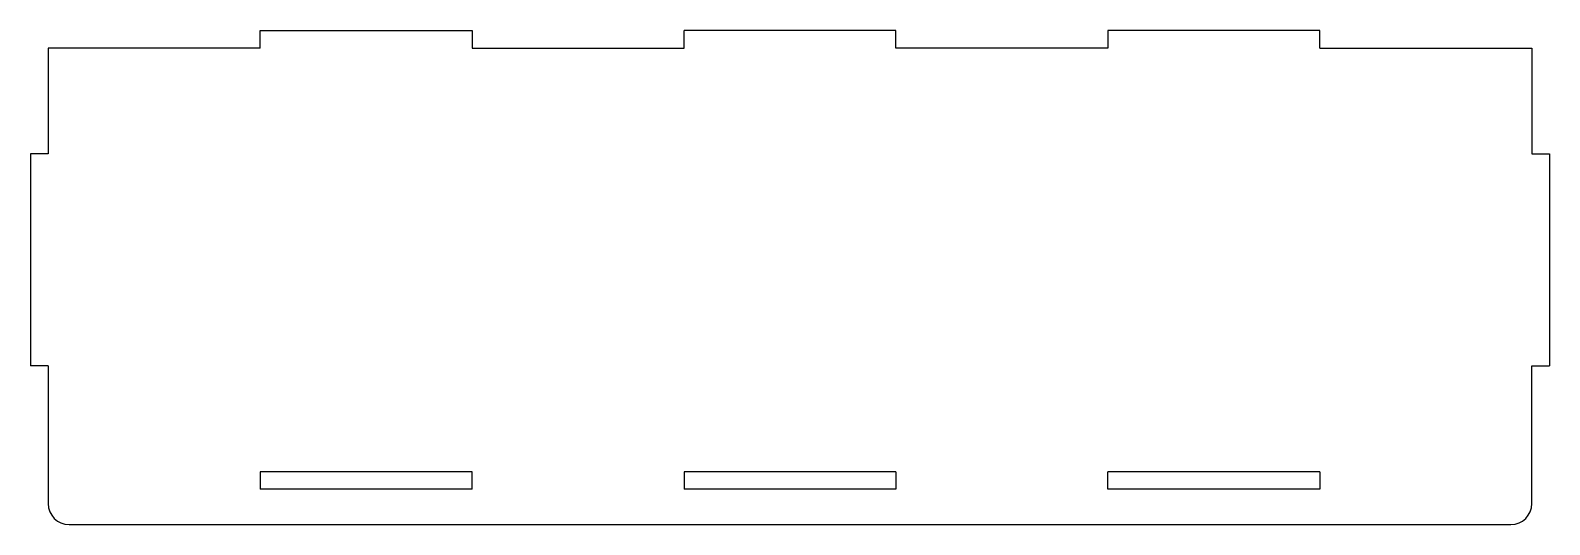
# Model space of a CAD drawing. Header units: millimetres. Extents: x -108 to 108, y -38 to 32.
import ezdxf

# ---------------------------------------------------------------- set-up
doc = ezdxf.new("R2010")
doc.units = ezdxf.units.MM

msp = doc.modelspace()

# ---------------------------------------------------------------- linework, layer by layer
at = {"color": 7, "linetype": 'Continuous', "lineweight": 25}
for p, q in [((-75, 30), (-75, 32.5)), ((-75, 32.5), (-45, 32.5)), ((-45, 32.5), (-45, 30)), ((-15, 30), (-15, 32.5)), ((15, 32.5), (-15, 32.5)), ((15, 30), (15, 32.5)), ((45, 32.5), (45, 30)), ((75, 32.5), (45, 32.5)), ((75, 30), (75, 32.5)), ((-105, 30), (-105, 15)), ((-75, 30), (-105, 30)), ((-45, 30), (-15, 30)), ((45, 30), (15, 30)), ((75, 30), (105, 30)), ((105, 30), (105, 15)), ((-105, 15), (-107.5, 15)), ((-107.5, 15), (-107.5, -15)), ((105, 15), (107.5, 15)), ((107.5, 15), (107.5, -15)), ((-105, -15), (-107.5, -15)), ((-105, -15), (-105, -34.5)), ((105, -15), (107.5, -15)), ((105, -34.5), (105, -15)), ((-45, -30), (-75, -30)), ((-75, -30), (-75, -32.5)), ((-45, -32.5), (-45, -30)), ((15, -30), (-15, -30)), ((-15, -30), (-15, -32.5)), ((15, -30), (15, -32.5)), ((75, -30), (45, -30)), ((45, -32.5), (45, -30)), ((75, -30), (75, -32.5)), ((-45, -32.5), (-75, -32.5)), ((15, -32.5), (-15, -32.5)), ((75, -32.5), (45, -32.5)), ((-102, -37.5), (102, -37.5))]:
    msp.add_line(p, q, dxfattribs=at)
for centre, start, end in [((-102, -34.5), 180, 270), ((102, -34.5), 270, 0)]:
    msp.add_arc(centre, 3, start, end, dxfattribs=at)

doc.saveas('drawing.dxf')
